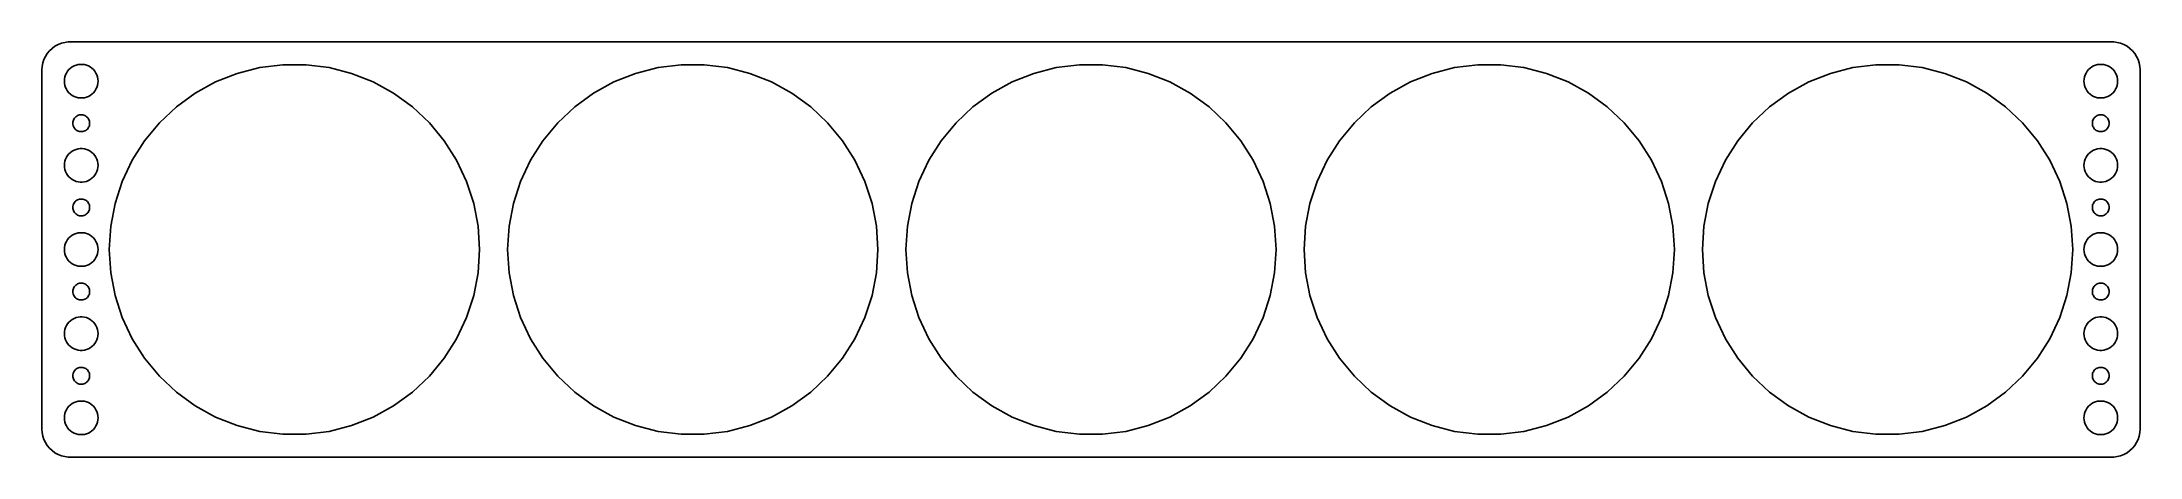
# Model space of a CAD drawing. Header units: metres. Extents: x -187 to 187, y -37 to 37.
import ezdxf

# ---------------------------------------------------------------- set-up
doc = ezdxf.new("R2010")
doc.units = ezdxf.units.M

msp = doc.modelspace()

# ---------------------------------------------------------------- linework, layer by layer
for p, q in [((-186.649, 33.8406), (-186.843, 33.2434)), ((-186.382, 34.4088), (-186.649, 33.8406)), ((-186.045, 34.9389), (-186.382, 34.4088)), ((-185.645, 35.4227), (-186.045, 34.9389)), ((-185.187, 35.8526), (-185.645, 35.4227)), ((-184.679, 36.2216), (-185.187, 35.8526)), ((-184.129, 36.5241), (-184.679, 36.2216)), ((-183.545, 36.7553), (-184.129, 36.5241)), ((-182.937, 36.9114), (-183.545, 36.7553)), ((-182.314, 36.9901), (-182.937, 36.9114)), ((182.314, 36.9901), (-182.314, 36.9901)), ((182.937, 36.9114), (182.314, 36.9901)), ((183.545, 36.7553), (182.937, 36.9114)), ((184.129, 36.5241), (183.545, 36.7553)), ((184.679, 36.2216), (184.129, 36.5241)), ((185.187, 35.8526), (184.679, 36.2216)), ((185.645, 35.4227), (185.187, 35.8526)), ((186.045, 34.9389), (185.645, 35.4227)), ((186.382, 34.4088), (186.045, 34.9389)), ((186.649, 33.8406), (186.382, 34.4088)), ((186.843, 33.2434), (186.649, 33.8406)), ((-186.961, 32.6267), (-187, 32)), ((-187, 32), (-187, -32)), ((-186.843, 33.2434), (-186.961, 32.6267)), ((-183, 30), (-182.976, 30.376)), ((-182.976, 29.624), (-183, 30)), ((-182.976, 30.376), (-182.906, 30.7461)), ((-182.906, 30.7461), (-182.789, 31.1044)), ((-182.789, 31.1044), (-182.629, 31.4453)), ((-182.629, 31.4453), (-182.427, 31.7634)), ((-182.427, 31.7634), (-182.187, 32.0536)), ((-182.187, 32.0536), (-181.912, 32.3115)), ((-181.912, 32.3115), (-181.607, 32.533)), ((-181.607, 32.533), (-181.277, 32.7145)), ((-181.277, 32.7145), (-180.927, 32.8532)), ((-180.927, 32.8532), (-180.562, 32.9469)), ((-180.562, 32.9469), (-180.188, 32.9941)), ((-180.188, 32.9941), (-179.812, 32.9941)), ((-179.812, 32.9941), (-179.438, 32.9469)), ((-179.438, 32.9469), (-179.073, 32.8532)), ((-179.073, 32.8532), (-178.723, 32.7145)), ((-178.723, 32.7145), (-178.393, 32.533)), ((-178.393, 32.533), (-178.088, 32.3115)), ((-178.088, 32.3115), (-177.813, 32.0536)), ((-177.813, 32.0536), (-177.573, 31.7634)), ((-177.573, 31.7634), (-177.371, 31.4453)), ((-177.371, 31.4453), (-177.211, 31.1044)), ((-177.211, 31.1044), (-177.094, 30.7461)), ((-177.094, 30.7461), (-177.024, 30.376)), ((-177.024, 30.376), (-177, 30)), ((-177, 30), (-177.024, 29.624)), ((-156.051, 29.8593), (-152.198, 31.3849)), ((-152.198, 31.3849), (-148.184, 32.4155)), ((-148.184, 32.4155), (-144.072, 32.9349)), ((-144.072, 32.9349), (-139.928, 32.9349)), ((-139.928, 32.9349), (-135.816, 32.4155)), ((-135.816, 32.4155), (-131.802, 31.3849)), ((-131.802, 31.3849), (-127.949, 29.8593)), ((-85.0507, 29.8593), (-81.1976, 31.3849)), ((-81.1976, 31.3849), (-77.1836, 32.4155)), ((-77.1836, 32.4155), (-73.0721, 32.9349)), ((-73.0721, 32.9349), (-68.9279, 32.9349)), ((-68.9279, 32.9349), (-64.8164, 32.4155)), ((-64.8164, 32.4155), (-60.8024, 31.3849)), ((-60.8024, 31.3849), (-56.9493, 29.8593)), ((-14.0507, 29.8593), (-10.1976, 31.3849)), ((-10.1976, 31.3849), (-6.18358, 32.4155)), ((-6.18358, 32.4155), (-2.07208, 32.9349)), ((-2.07208, 32.9349), (2.07208, 32.9349)), ((2.07208, 32.9349), (6.18358, 32.4155)), ((6.18358, 32.4155), (10.1976, 31.3849)), ((10.1976, 31.3849), (14.0507, 29.8593)), ((56.9493, 29.8593), (60.8024, 31.3849)), ((60.8024, 31.3849), (64.8164, 32.4155)), ((64.8164, 32.4155), (68.9279, 32.9349)), ((68.9279, 32.9349), (73.0721, 32.9349)), ((73.0721, 32.9349), (77.1836, 32.4155)), ((77.1836, 32.4155), (81.1976, 31.3849)), ((81.1976, 31.3849), (85.0507, 29.8593)), ((127.949, 29.8593), (131.802, 31.3849)), ((131.802, 31.3849), (135.816, 32.4155)), ((135.816, 32.4155), (139.928, 32.9349)), ((139.928, 32.9349), (144.072, 32.9349)), ((144.072, 32.9349), (148.184, 32.4155)), ((148.184, 32.4155), (152.198, 31.3849)), ((152.198, 31.3849), (156.051, 29.8593)), ((177, 30), (177.024, 30.376)), ((177.024, 29.624), (177, 30)), ((177.024, 30.376), (177.094, 30.7461)), ((177.094, 30.7461), (177.211, 31.1044)), ((177.211, 31.1044), (177.371, 31.4453)), ((177.371, 31.4453), (177.573, 31.7634)), ((177.573, 31.7634), (177.813, 32.0536)), ((177.813, 32.0536), (178.088, 32.3115)), ((178.088, 32.3115), (178.393, 32.533)), ((178.393, 32.533), (178.723, 32.7145)), ((178.723, 32.7145), (179.073, 32.8532)), ((179.073, 32.8532), (179.438, 32.9469)), ((179.438, 32.9469), (179.812, 32.9941)), ((179.812, 32.9941), (180.188, 32.9941)), ((180.188, 32.9941), (180.562, 32.9469)), ((180.562, 32.9469), (180.927, 32.8532)), ((180.927, 32.8532), (181.277, 32.7145)), ((181.277, 32.7145), (181.607, 32.533)), ((181.607, 32.533), (181.912, 32.3115)), ((181.912, 32.3115), (182.187, 32.0536)), ((182.187, 32.0536), (182.427, 31.7634)), ((182.427, 31.7634), (182.629, 31.4453)), ((182.629, 31.4453), (182.789, 31.1044)), ((182.789, 31.1044), (182.906, 30.7461)), ((182.906, 30.7461), (182.976, 30.376)), ((182.976, 30.376), (183, 30)), ((183, 30), (182.976, 29.624)), ((186.961, 32.6267), (186.843, 33.2434)), ((187, 32), (186.961, 32.6267)), ((187, -32), (187, 32)), ((-182.906, 29.2539), (-182.976, 29.624)), ((-182.789, 28.8956), (-182.906, 29.2539)), ((-182.629, 28.5547), (-182.789, 28.8956)), ((-182.427, 28.2366), (-182.629, 28.5547)), ((-182.187, 27.9464), (-182.427, 28.2366)), ((-181.912, 27.6884), (-182.187, 27.9464)), ((-181.607, 27.467), (-181.912, 27.6884)), ((-181.277, 27.2855), (-181.607, 27.467)), ((-180.927, 27.1468), (-181.277, 27.2855)), ((-180.562, 27.0531), (-180.927, 27.1468)), ((-180.188, 27.0059), (-180.562, 27.0531)), ((-179.812, 27.0059), (-180.188, 27.0059)), ((-179.438, 27.0531), (-179.812, 27.0059)), ((-179.073, 27.1468), (-179.438, 27.0531)), ((-178.723, 27.2855), (-179.073, 27.1468)), ((-178.393, 27.467), (-178.723, 27.2855)), ((-178.088, 27.6884), (-178.393, 27.467)), ((-177.813, 27.9464), (-178.088, 27.6884)), ((-177.573, 28.2366), (-177.813, 27.9464)), ((-177.371, 28.5547), (-177.573, 28.2366)), ((-177.211, 28.8956), (-177.371, 28.5547)), ((-177.094, 29.2539), (-177.211, 28.8956)), ((-177.024, 29.624), (-177.094, 29.2539)), ((-163.035, 25.4269), (-159.682, 27.8628)), ((-159.682, 27.8628), (-156.051, 29.8593)), ((-127.949, 29.8593), (-124.318, 27.8628)), ((-124.318, 27.8628), (-120.965, 25.4269)), ((-92.035, 25.4269), (-88.6823, 27.8628)), ((-88.6823, 27.8628), (-85.0507, 29.8593)), ((-56.9493, 29.8593), (-53.3177, 27.8628)), ((-53.3177, 27.8628), (-49.965, 25.4269)), ((-21.035, 25.4269), (-17.6823, 27.8628)), ((-17.6823, 27.8628), (-14.0507, 29.8593)), ((14.0507, 29.8593), (17.6823, 27.8628)), ((17.6823, 27.8628), (21.035, 25.4269)), ((49.965, 25.4269), (53.3177, 27.8628)), ((53.3177, 27.8628), (56.9493, 29.8593)), ((85.0507, 29.8593), (88.6823, 27.8628)), ((88.6823, 27.8628), (92.035, 25.4269)), ((120.965, 25.4269), (124.318, 27.8628)), ((124.318, 27.8628), (127.949, 29.8593)), ((156.051, 29.8593), (159.682, 27.8628)), ((159.682, 27.8628), (163.035, 25.4269)), ((177.094, 29.2539), (177.024, 29.624)), ((177.211, 28.8956), (177.094, 29.2539)), ((177.371, 28.5547), (177.211, 28.8956)), ((177.573, 28.2366), (177.371, 28.5547)), ((177.813, 27.9464), (177.573, 28.2366)), ((178.088, 27.6884), (177.813, 27.9464)), ((178.393, 27.467), (178.088, 27.6884)), ((178.723, 27.2855), (178.393, 27.467)), ((179.073, 27.1468), (178.723, 27.2855)), ((179.438, 27.0531), (179.073, 27.1468)), ((179.812, 27.0059), (179.438, 27.0531)), ((180.188, 27.0059), (179.812, 27.0059)), ((180.562, 27.0531), (180.188, 27.0059)), ((180.927, 27.1468), (180.562, 27.0531)), ((181.277, 27.2855), (180.927, 27.1468)), ((181.607, 27.467), (181.277, 27.2855)), ((181.912, 27.6884), (181.607, 27.467)), ((182.187, 27.9464), (181.912, 27.6884)), ((182.427, 28.2366), (182.187, 27.9464)), ((182.629, 28.5547), (182.427, 28.2366)), ((182.789, 28.8956), (182.629, 28.5547)), ((182.906, 29.2539), (182.789, 28.8956)), ((182.976, 29.624), (182.906, 29.2539)), ((-181.5, 22.5), (-181.488, 22.688)), ((-181.488, 22.312), (-181.5, 22.5)), ((-181.488, 22.688), (-181.453, 22.873)), ((-181.453, 22.873), (-181.395, 23.0522)), ((-181.395, 23.0522), (-181.314, 23.2226)), ((-181.314, 23.2226), (-181.214, 23.3817)), ((-181.214, 23.3817), (-181.093, 23.5268)), ((-181.093, 23.5268), (-180.956, 23.6558)), ((-180.956, 23.6558), (-180.804, 23.7665)), ((-180.804, 23.7665), (-180.639, 23.8572)), ((-180.639, 23.8572), (-180.464, 23.9266)), ((-180.464, 23.9266), (-180.281, 23.9734)), ((-180.281, 23.9734), (-180.094, 23.997)), ((-180.094, 23.997), (-179.906, 23.997)), ((-179.906, 23.997), (-179.719, 23.9734)), ((-179.719, 23.9734), (-179.536, 23.9266)), ((-179.536, 23.9266), (-179.361, 23.8572)), ((-179.361, 23.8572), (-179.196, 23.7665)), ((-179.196, 23.7665), (-179.044, 23.6558)), ((-179.044, 23.6558), (-178.907, 23.5268)), ((-178.907, 23.5268), (-178.786, 23.3817)), ((-178.786, 23.3817), (-178.686, 23.2226)), ((-178.686, 23.2226), (-178.605, 23.0522)), ((-178.605, 23.0522), (-178.547, 22.873)), ((-178.547, 22.873), (-178.512, 22.688)), ((-178.512, 22.688), (-178.5, 22.5)), ((-178.5, 22.5), (-178.512, 22.312)), ((-168.698, 19.3969), (-166.056, 22.59)), ((-166.056, 22.59), (-163.035, 25.4269)), ((-120.965, 25.4269), (-117.944, 22.59)), ((-117.944, 22.59), (-115.302, 19.3969)), ((-97.6976, 19.3969), (-95.056, 22.59)), ((-95.056, 22.59), (-92.035, 25.4269)), ((-49.965, 25.4269), (-46.944, 22.59)), ((-46.944, 22.59), (-44.3024, 19.3969)), ((-26.6976, 19.3969), (-24.056, 22.59)), ((-24.056, 22.59), (-21.035, 25.4269)), ((21.035, 25.4269), (24.056, 22.59)), ((24.056, 22.59), (26.6976, 19.3969)), ((44.3024, 19.3969), (46.944, 22.59)), ((46.944, 22.59), (49.965, 25.4269)), ((92.035, 25.4269), (95.056, 22.59)), ((95.056, 22.59), (97.6976, 19.3969)), ((115.302, 19.3969), (117.944, 22.59)), ((117.944, 22.59), (120.965, 25.4269)), ((163.035, 25.4269), (166.056, 22.59)), ((166.056, 22.59), (168.698, 19.3969)), ((178.5, 22.5), (178.512, 22.688)), ((178.512, 22.312), (178.5, 22.5)), ((178.512, 22.688), (178.547, 22.873)), ((178.547, 22.873), (178.605, 23.0522)), ((178.605, 23.0522), (178.686, 23.2226)), ((178.686, 23.2226), (178.786, 23.3817)), ((178.786, 23.3817), (178.907, 23.5268)), ((178.907, 23.5268), (179.044, 23.6558)), ((179.044, 23.6558), (179.196, 23.7665)), ((179.196, 23.7665), (179.361, 23.8572)), ((179.361, 23.8572), (179.536, 23.9266)), ((179.536, 23.9266), (179.719, 23.9734)), ((179.719, 23.9734), (179.906, 23.997)), ((179.906, 23.997), (180.094, 23.997)), ((180.094, 23.997), (180.281, 23.9734)), ((180.281, 23.9734), (180.464, 23.9266)), ((180.464, 23.9266), (180.639, 23.8572)), ((180.639, 23.8572), (180.804, 23.7665)), ((180.804, 23.7665), (180.956, 23.6558)), ((180.956, 23.6558), (181.093, 23.5268)), ((181.093, 23.5268), (181.214, 23.3817)), ((181.214, 23.3817), (181.314, 23.2226)), ((181.314, 23.2226), (181.395, 23.0522)), ((181.395, 23.0522), (181.453, 22.873)), ((181.453, 22.873), (181.488, 22.688)), ((181.488, 22.688), (181.5, 22.5)), ((181.5, 22.5), (181.488, 22.312)), ((-181.453, 22.127), (-181.488, 22.312)), ((-181.395, 21.9478), (-181.453, 22.127)), ((-181.314, 21.7774), (-181.395, 21.9478)), ((-181.214, 21.6183), (-181.314, 21.7774)), ((-181.093, 21.4732), (-181.214, 21.6183)), ((-180.956, 21.3442), (-181.093, 21.4732)), ((-180.804, 21.2335), (-180.956, 21.3442)), ((-180.639, 21.1427), (-180.804, 21.2335)), ((-180.464, 21.0734), (-180.639, 21.1427)), ((-180.281, 21.0266), (-180.464, 21.0734)), ((-180.094, 21.003), (-180.281, 21.0266)), ((-179.906, 21.003), (-180.094, 21.003)), ((-179.719, 21.0266), (-179.906, 21.003)), ((-179.536, 21.0734), (-179.719, 21.0266)), ((-179.361, 21.1427), (-179.536, 21.0734)), ((-179.196, 21.2335), (-179.361, 21.1427)), ((-179.044, 21.3442), (-179.196, 21.2335)), ((-178.907, 21.4732), (-179.044, 21.3442)), ((-178.786, 21.6183), (-178.907, 21.4732)), ((-178.686, 21.7774), (-178.786, 21.6183)), ((-178.605, 21.9478), (-178.686, 21.7774)), ((-178.547, 22.127), (-178.605, 21.9478)), ((-178.512, 22.312), (-178.547, 22.127)), ((-170.918, 15.8979), (-168.698, 19.3969)), ((-115.302, 19.3969), (-113.082, 15.8979)), ((-99.9181, 15.8979), (-97.6976, 19.3969)), ((-44.3024, 19.3969), (-42.0819, 15.8979)), ((-28.9181, 15.8979), (-26.6976, 19.3969)), ((26.6976, 19.3969), (28.9181, 15.8979)), ((42.0819, 15.8979), (44.3024, 19.3969)), ((97.6976, 19.3969), (99.9181, 15.8979)), ((113.082, 15.8979), (115.302, 19.3969)), ((168.698, 19.3969), (170.918, 15.8979)), ((178.547, 22.127), (178.512, 22.312)), ((178.605, 21.9478), (178.547, 22.127)), ((178.686, 21.7774), (178.605, 21.9478)), ((178.786, 21.6183), (178.686, 21.7774)), ((178.907, 21.4732), (178.786, 21.6183)), ((179.044, 21.3442), (178.907, 21.4732)), ((179.196, 21.2335), (179.044, 21.3442)), ((179.361, 21.1427), (179.196, 21.2335)), ((179.536, 21.0734), (179.361, 21.1427)), ((179.719, 21.0266), (179.536, 21.0734)), ((179.906, 21.003), (179.719, 21.0266)), ((180.094, 21.003), (179.906, 21.003)), ((180.281, 21.0266), (180.094, 21.003)), ((180.464, 21.0734), (180.281, 21.0266)), ((180.639, 21.1427), (180.464, 21.0734)), ((180.804, 21.2335), (180.639, 21.1427)), ((180.956, 21.3442), (180.804, 21.2335)), ((181.093, 21.4732), (180.956, 21.3442)), ((181.214, 21.6183), (181.093, 21.4732)), ((181.314, 21.7774), (181.214, 21.6183)), ((181.395, 21.9478), (181.314, 21.7774)), ((181.453, 22.127), (181.395, 21.9478)), ((181.488, 22.312), (181.453, 22.127)), ((-183, 15), (-182.976, 15.376)), ((-182.976, 14.624), (-183, 15)), ((-182.976, 15.376), (-182.906, 15.7461)), ((-182.906, 15.7461), (-182.789, 16.1044)), ((-182.789, 16.1044), (-182.629, 16.4453)), ((-182.629, 16.4453), (-182.427, 16.7634)), ((-182.427, 16.7634), (-182.187, 17.0536)), ((-182.187, 17.0536), (-181.912, 17.3115)), ((-181.912, 17.3115), (-181.607, 17.533)), ((-181.607, 17.533), (-181.277, 17.7145)), ((-181.277, 17.7145), (-180.927, 17.8532)), ((-180.927, 17.8532), (-180.562, 17.9469)), ((-180.562, 17.9469), (-180.188, 17.9941)), ((-180.188, 17.9941), (-179.812, 17.9941)), ((-179.812, 17.9941), (-179.438, 17.9469)), ((-179.438, 17.9469), (-179.073, 17.8532)), ((-179.073, 17.8532), (-178.723, 17.7145)), ((-178.723, 17.7145), (-178.393, 17.533)), ((-178.393, 17.533), (-178.088, 17.3115)), ((-178.088, 17.3115), (-177.813, 17.0536)), ((-177.813, 17.0536), (-177.573, 16.7634)), ((-177.573, 16.7634), (-177.371, 16.4453)), ((-177.371, 16.4453), (-177.211, 16.1044)), ((-177.211, 16.1044), (-177.094, 15.7461)), ((-177.094, 15.7461), (-177.024, 15.376)), ((-177.024, 15.376), (-177, 15)), ((-177, 15), (-177.024, 14.624)), ((-172.683, 12.1481), (-170.918, 15.8979)), ((-113.082, 15.8979), (-111.317, 12.1481)), ((-101.683, 12.1481), (-99.9181, 15.8979)), ((-42.0819, 15.8979), (-40.3174, 12.1481)), ((-30.6826, 12.1481), (-28.9181, 15.8979)), ((28.9181, 15.8979), (30.6826, 12.1481)), ((40.3174, 12.1481), (42.0819, 15.8979)), ((99.9181, 15.8979), (101.683, 12.1481)), ((111.317, 12.1481), (113.082, 15.8979)), ((170.918, 15.8979), (172.683, 12.1481)), ((177, 15), (177.024, 15.376)), ((177.024, 14.624), (177, 15)), ((177.024, 15.376), (177.094, 15.7461)), ((177.094, 15.7461), (177.211, 16.1044)), ((177.211, 16.1044), (177.371, 16.4453)), ((177.371, 16.4453), (177.573, 16.7634)), ((177.573, 16.7634), (177.813, 17.0536)), ((177.813, 17.0536), (178.088, 17.3115)), ((178.088, 17.3115), (178.393, 17.533)), ((178.393, 17.533), (178.723, 17.7145)), ((178.723, 17.7145), (179.073, 17.8532)), ((179.073, 17.8532), (179.438, 17.9469)), ((179.438, 17.9469), (179.812, 17.9941)), ((179.812, 17.9941), (180.188, 17.9941)), ((180.188, 17.9941), (180.562, 17.9469)), ((180.562, 17.9469), (180.927, 17.8532)), ((180.927, 17.8532), (181.277, 17.7145)), ((181.277, 17.7145), (181.607, 17.533)), ((181.607, 17.533), (181.912, 17.3115)), ((181.912, 17.3115), (182.187, 17.0536)), ((182.187, 17.0536), (182.427, 16.7634)), ((182.427, 16.7634), (182.629, 16.4453)), ((182.629, 16.4453), (182.789, 16.1044)), ((182.789, 16.1044), (182.906, 15.7461)), ((182.906, 15.7461), (182.976, 15.376)), ((182.976, 15.376), (183, 15)), ((183, 15), (182.976, 14.624)), ((-182.906, 14.2539), (-182.976, 14.624)), ((-182.789, 13.8956), (-182.906, 14.2539)), ((-182.629, 13.5547), (-182.789, 13.8956)), ((-182.427, 13.2366), (-182.629, 13.5547)), ((-182.187, 12.9464), (-182.427, 13.2366)), ((-181.912, 12.6884), (-182.187, 12.9464)), ((-181.607, 12.467), (-181.912, 12.6884)), ((-181.277, 12.2855), (-181.607, 12.467)), ((-180.927, 12.1468), (-181.277, 12.2855)), ((-180.562, 12.0531), (-180.927, 12.1468)), ((-180.188, 12.0059), (-180.562, 12.0531)), ((-179.812, 12.0059), (-180.188, 12.0059)), ((-179.438, 12.0531), (-179.812, 12.0059)), ((-179.073, 12.1468), (-179.438, 12.0531)), ((-178.723, 12.2855), (-179.073, 12.1468)), ((-178.393, 12.467), (-178.723, 12.2855)), ((-178.088, 12.6884), (-178.393, 12.467)), ((-177.813, 12.9464), (-178.088, 12.6884)), ((-177.573, 13.2366), (-177.813, 12.9464)), ((-177.371, 13.5547), (-177.573, 13.2366)), ((-177.211, 13.8956), (-177.371, 13.5547)), ((-177.094, 14.2539), (-177.211, 13.8956)), ((-177.024, 14.624), (-177.094, 14.2539)), ((-173.963, 8.20676), (-172.683, 12.1481)), ((-111.317, 12.1481), (-110.037, 8.20676)), ((-102.963, 8.20676), (-101.683, 12.1481)), ((-40.3174, 12.1481), (-39.0367, 8.20676)), ((-31.9632, 8.20676), (-30.6826, 12.1481)), ((30.6826, 12.1481), (31.9632, 8.20676)), ((39.0367, 8.20676), (40.3174, 12.1481)), ((101.683, 12.1481), (102.963, 8.20676)), ((110.037, 8.20676), (111.317, 12.1481)), ((172.683, 12.1481), (173.963, 8.20676)), ((177.094, 14.2539), (177.024, 14.624)), ((177.211, 13.8956), (177.094, 14.2539)), ((177.371, 13.5547), (177.211, 13.8956)), ((177.573, 13.2366), (177.371, 13.5547)), ((177.813, 12.9464), (177.573, 13.2366)), ((178.088, 12.6884), (177.813, 12.9464)), ((178.393, 12.467), (178.088, 12.6884)), ((178.723, 12.2855), (178.393, 12.467)), ((179.073, 12.1468), (178.723, 12.2855)), ((179.438, 12.0531), (179.073, 12.1468)), ((179.812, 12.0059), (179.438, 12.0531)), ((180.188, 12.0059), (179.812, 12.0059)), ((180.562, 12.0531), (180.188, 12.0059)), ((180.927, 12.1468), (180.562, 12.0531)), ((181.277, 12.2855), (180.927, 12.1468)), ((181.607, 12.467), (181.277, 12.2855)), ((181.912, 12.6884), (181.607, 12.467)), ((182.187, 12.9464), (181.912, 12.6884)), ((182.427, 13.2366), (182.187, 12.9464)), ((182.629, 13.5547), (182.427, 13.2366)), ((182.789, 13.8956), (182.629, 13.5547)), ((182.906, 14.2539), (182.789, 13.8956)), ((182.976, 14.624), (182.906, 14.2539)), ((-181.5, 7.5), (-181.488, 7.68799)), ((-181.488, 7.312), (-181.5, 7.5)), ((-181.488, 7.68799), (-181.453, 7.87303)), ((-181.453, 7.87303), (-181.395, 8.05219)), ((-181.395, 8.05219), (-181.314, 8.22263)), ((-181.314, 8.22263), (-181.214, 8.38167)), ((-181.214, 8.38167), (-181.093, 8.52681)), ((-181.093, 8.52681), (-180.956, 8.65576)), ((-180.956, 8.65576), (-180.804, 8.76648)), ((-180.804, 8.76648), (-180.639, 8.85724)), ((-180.639, 8.85724), (-180.464, 8.92657)), ((-180.464, 8.92657), (-180.281, 8.97342)), ((-180.281, 8.97342), (-180.094, 8.99704)), ((-180.094, 8.99704), (-179.906, 8.99704)), ((-179.906, 8.99704), (-179.719, 8.97342)), ((-179.719, 8.97342), (-179.536, 8.92657)), ((-179.536, 8.92657), (-179.361, 8.85724)), ((-179.361, 8.85724), (-179.196, 8.76648)), ((-179.196, 8.76648), (-179.044, 8.65576)), ((-179.044, 8.65576), (-178.907, 8.52681)), ((-178.907, 8.52681), (-178.786, 8.38167)), ((-178.786, 8.38167), (-178.686, 8.22263)), ((-178.686, 8.22263), (-178.605, 8.05219)), ((-178.605, 8.05219), (-178.547, 7.87303)), ((-178.547, 7.87303), (-178.512, 7.68799)), ((-178.512, 7.68799), (-178.5, 7.5)), ((-178.5, 7.5), (-178.512, 7.312)), ((-174.74, 4.13599), (-173.963, 8.20676)), ((-110.037, 8.20676), (-109.26, 4.13599)), ((-103.74, 4.13599), (-102.963, 8.20676)), ((-39.0367, 8.20676), (-38.2602, 4.13599)), ((-32.7398, 4.13599), (-31.9632, 8.20676)), ((31.9632, 8.20676), (32.7398, 4.13599)), ((38.2602, 4.13599), (39.0367, 8.20676)), ((102.963, 8.20676), (103.74, 4.13599)), ((109.26, 4.13599), (110.037, 8.20676)), ((173.963, 8.20676), (174.74, 4.13599)), ((178.5, 7.5), (178.512, 7.68799)), ((178.512, 7.312), (178.5, 7.5)), ((178.512, 7.68799), (178.547, 7.87303)), ((178.547, 7.87303), (178.605, 8.05219)), ((178.605, 8.05219), (178.686, 8.22263)), ((178.686, 8.22263), (178.786, 8.38167)), ((178.786, 8.38167), (178.907, 8.52681)), ((178.907, 8.52681), (179.044, 8.65576)), ((179.044, 8.65576), (179.196, 8.76648)), ((179.196, 8.76648), (179.361, 8.85724)), ((179.361, 8.85724), (179.536, 8.92657)), ((179.536, 8.92657), (179.719, 8.97342)), ((179.719, 8.97342), (179.906, 8.99704)), ((179.906, 8.99704), (180.094, 8.99704)), ((180.094, 8.99704), (180.281, 8.97342)), ((180.281, 8.97342), (180.464, 8.92657)), ((180.464, 8.92657), (180.639, 8.85724)), ((180.639, 8.85724), (180.804, 8.76648)), ((180.804, 8.76648), (180.956, 8.65576)), ((180.956, 8.65576), (181.093, 8.52681)), ((181.093, 8.52681), (181.214, 8.38167)), ((181.214, 8.38167), (181.314, 8.22263)), ((181.314, 8.22263), (181.395, 8.05219)), ((181.395, 8.05219), (181.453, 7.87303)), ((181.453, 7.87303), (181.488, 7.68799)), ((181.488, 7.68799), (181.5, 7.5)), ((181.5, 7.5), (181.488, 7.312)), ((-181.453, 7.12695), (-181.488, 7.312)), ((-181.395, 6.9478), (-181.453, 7.12695)), ((-181.314, 6.77736), (-181.395, 6.9478)), ((-181.214, 6.61832), (-181.314, 6.77736)), ((-181.093, 6.47318), (-181.214, 6.61832)), ((-180.956, 6.34422), (-181.093, 6.47318)), ((-180.804, 6.23351), (-180.956, 6.34422)), ((-180.639, 6.14275), (-180.804, 6.23351)), ((-180.464, 6.07341), (-180.639, 6.14275)), ((-180.281, 6.02657), (-180.464, 6.07341)), ((-180.094, 6.00294), (-180.281, 6.02657)), ((-179.906, 6.00294), (-180.094, 6.00294)), ((-179.719, 6.02657), (-179.906, 6.00294)), ((-179.536, 6.07341), (-179.719, 6.02657)), ((-179.361, 6.14275), (-179.536, 6.07341)), ((-179.196, 6.23351), (-179.361, 6.14275)), ((-179.044, 6.34422), (-179.196, 6.23351)), ((-178.907, 6.47318), (-179.044, 6.34422)), ((-178.786, 6.61832), (-178.907, 6.47318)), ((-178.686, 6.77736), (-178.786, 6.61832)), ((-178.605, 6.9478), (-178.686, 6.77736)), ((-178.547, 7.12695), (-178.605, 6.9478)), ((-178.512, 7.312), (-178.547, 7.12695)), ((-175, 0), (-174.74, 4.13599)), ((-109.26, 4.13599), (-109, 0)), ((-104, 0), (-103.74, 4.13599)), ((-38.2602, 4.13599), (-38, 0)), ((-33, 0), (-32.7398, 4.13599)), ((32.7398, 4.13599), (33, 0)), ((38, 0), (38.2602, 4.13599)), ((103.74, 4.13599), (104, 0)), ((109, 0), (109.26, 4.13599)), ((174.74, 4.13599), (175, 0)), ((178.547, 7.12695), (178.512, 7.312)), ((178.605, 6.9478), (178.547, 7.12695)), ((178.686, 6.77736), (178.605, 6.9478)), ((178.786, 6.61832), (178.686, 6.77736)), ((178.907, 6.47318), (178.786, 6.61832)), ((179.044, 6.34422), (178.907, 6.47318)), ((179.196, 6.23351), (179.044, 6.34422)), ((179.361, 6.14275), (179.196, 6.23351)), ((179.536, 6.07341), (179.361, 6.14275)), ((179.719, 6.02657), (179.536, 6.07341)), ((179.906, 6.00294), (179.719, 6.02657)), ((180.094, 6.00294), (179.906, 6.00294)), ((180.281, 6.02657), (180.094, 6.00294)), ((180.464, 6.07341), (180.281, 6.02657)), ((180.639, 6.14275), (180.464, 6.07341)), ((180.804, 6.23351), (180.639, 6.14275)), ((180.956, 6.34422), (180.804, 6.23351)), ((181.093, 6.47318), (180.956, 6.34422)), ((181.214, 6.61832), (181.093, 6.47318)), ((181.314, 6.77736), (181.214, 6.61832)), ((181.395, 6.9478), (181.314, 6.77736)), ((181.453, 7.12695), (181.395, 6.9478)), ((181.488, 7.312), (181.453, 7.12695)), ((-183, 0), (-182.976, 0.37599)), ((-182.976, -0.37599), (-183, 0)), ((-182.976, 0.37599), (-182.906, 0.74606)), ((-182.906, 0.74606), (-182.789, 1.10437)), ((-182.789, 1.10437), (-182.629, 1.44525)), ((-182.629, 1.44525), (-182.427, 1.76335)), ((-182.427, 1.76335), (-182.187, 2.05363)), ((-182.187, 2.05363), (-181.912, 2.31154)), ((-181.912, 2.31154), (-181.607, 2.53297)), ((-181.607, 2.53297), (-181.277, 2.71448)), ((-181.277, 2.71448), (-180.927, 2.85316)), ((-180.927, 2.85316), (-180.562, 2.94685)), ((-180.562, 2.94685), (-180.188, 2.99408)), ((-180.188, 2.99408), (-179.812, 2.99408)), ((-179.812, 2.99408), (-179.438, 2.94685)), ((-179.438, 2.94685), (-179.073, 2.85316)), ((-179.073, 2.85316), (-178.723, 2.71448)), ((-178.723, 2.71448), (-178.393, 2.53297)), ((-178.393, 2.53297), (-178.088, 2.31154)), ((-178.088, 2.31154), (-177.813, 2.05363)), ((-177.813, 2.05363), (-177.573, 1.76335)), ((-177.573, 1.76335), (-177.371, 1.44525)), ((-177.371, 1.44525), (-177.211, 1.10437)), ((-177.211, 1.10437), (-177.094, 0.74606)), ((-177.094, 0.74606), (-177.024, 0.37599)), ((-177.024, 0.37599), (-177, 0)), ((-177, 0), (-177.024, -0.37599)), ((-174.74, -4.13599), (-175, 0)), ((-109, 0), (-109.26, -4.13599)), ((-103.74, -4.13599), (-104, 0)), ((-38, 0), (-38.2602, -4.13599)), ((-32.7398, -4.13599), (-33, 0)), ((33, 0), (32.7398, -4.13599)), ((38.2602, -4.13599), (38, 0)), ((104, 0), (103.74, -4.13599)), ((109.26, -4.13599), (109, 0)), ((175, 0), (174.74, -4.13599)), ((177, 0), (177.024, 0.37599)), ((177.024, -0.37599), (177, 0)), ((177.024, 0.37599), (177.094, 0.74606)), ((177.094, 0.74606), (177.211, 1.10437)), ((177.211, 1.10437), (177.371, 1.44525)), ((177.371, 1.44525), (177.573, 1.76335)), ((177.573, 1.76335), (177.813, 2.05363)), ((177.813, 2.05363), (178.088, 2.31154)), ((178.088, 2.31154), (178.393, 2.53297)), ((178.393, 2.53297), (178.723, 2.71448)), ((178.723, 2.71448), (179.073, 2.85316)), ((179.073, 2.85316), (179.438, 2.94685)), ((179.438, 2.94685), (179.812, 2.99408)), ((179.812, 2.99408), (180.188, 2.99408)), ((180.188, 2.99408), (180.562, 2.94685)), ((180.562, 2.94685), (180.927, 2.85316)), ((180.927, 2.85316), (181.277, 2.71448)), ((181.277, 2.71448), (181.607, 2.53297)), ((181.607, 2.53297), (181.912, 2.31154)), ((181.912, 2.31154), (182.187, 2.05363)), ((182.187, 2.05363), (182.427, 1.76335)), ((182.427, 1.76335), (182.629, 1.44525)), ((182.629, 1.44525), (182.789, 1.10437)), ((182.789, 1.10437), (182.906, 0.74606)), ((182.906, 0.74606), (182.976, 0.37599)), ((182.976, 0.37599), (183, 0)), ((183, 0), (182.976, -0.37599)), ((-182.906, -0.74606), (-182.976, -0.37599)), ((-182.789, -1.10437), (-182.906, -0.74606)), ((-182.629, -1.44525), (-182.789, -1.10437)), ((-182.427, -1.76335), (-182.629, -1.44525)), ((-182.187, -2.05363), (-182.427, -1.76335)), ((-181.912, -2.31154), (-182.187, -2.05363)), ((-181.607, -2.53297), (-181.912, -2.31154)), ((-181.277, -2.71448), (-181.607, -2.53297)), ((-180.927, -2.85316), (-181.277, -2.71448)), ((-180.562, -2.94685), (-180.927, -2.85316)), ((-180.188, -2.99408), (-180.562, -2.94685)), ((-179.812, -2.99408), (-180.188, -2.99408)), ((-179.438, -2.94685), (-179.812, -2.99408)), ((-179.073, -2.85316), (-179.438, -2.94685)), ((-178.723, -2.71448), (-179.073, -2.85316)), ((-178.393, -2.53297), (-178.723, -2.71448)), ((-178.088, -2.31154), (-178.393, -2.53297)), ((-177.813, -2.05363), (-178.088, -2.31154)), ((-177.573, -1.76335), (-177.813, -2.05363)), ((-177.371, -1.44525), (-177.573, -1.76335)), ((-177.211, -1.10437), (-177.371, -1.44525)), ((-177.094, -0.74606), (-177.211, -1.10437)), ((-177.024, -0.37599), (-177.094, -0.74606)), ((177.094, -0.74606), (177.024, -0.37599)), ((177.211, -1.10437), (177.094, -0.74606)), ((177.371, -1.44525), (177.211, -1.10437)), ((177.573, -1.76335), (177.371, -1.44525)), ((177.813, -2.05363), (177.573, -1.76335)), ((178.088, -2.31154), (177.813, -2.05363)), ((178.393, -2.53297), (178.088, -2.31154)), ((178.723, -2.71448), (178.393, -2.53297)), ((179.073, -2.85316), (178.723, -2.71448)), ((179.438, -2.94685), (179.073, -2.85316)), ((179.812, -2.99408), (179.438, -2.94685)), ((180.188, -2.99408), (179.812, -2.99408)), ((180.562, -2.94685), (180.188, -2.99408)), ((180.927, -2.85316), (180.562, -2.94685)), ((181.277, -2.71448), (180.927, -2.85316)), ((181.607, -2.53297), (181.277, -2.71448)), ((181.912, -2.31154), (181.607, -2.53297)), ((182.187, -2.05363), (181.912, -2.31154)), ((182.427, -1.76335), (182.187, -2.05363)), ((182.629, -1.44525), (182.427, -1.76335)), ((182.789, -1.10437), (182.629, -1.44525)), ((182.906, -0.74606), (182.789, -1.10437)), ((182.976, -0.37599), (182.906, -0.74606)), ((-181.5, -7.5), (-181.488, -7.312)), ((-181.488, -7.312), (-181.453, -7.12695)), ((-181.453, -7.12695), (-181.395, -6.9478)), ((-181.395, -6.9478), (-181.314, -6.77736)), ((-181.314, -6.77736), (-181.214, -6.61832)), ((-181.214, -6.61832), (-181.093, -6.47318)), ((-181.093, -6.47318), (-180.956, -6.34422)), ((-180.956, -6.34422), (-180.804, -6.23351)), ((-180.804, -6.23351), (-180.639, -6.14275)), ((-180.639, -6.14275), (-180.464, -6.07341)), ((-180.464, -6.07341), (-180.281, -6.02657)), ((-180.281, -6.02657), (-180.094, -6.00294)), ((-180.094, -6.00294), (-179.906, -6.00294)), ((-179.906, -6.00294), (-179.719, -6.02657)), ((-179.719, -6.02657), (-179.536, -6.07341)), ((-179.536, -6.07341), (-179.361, -6.14275)), ((-179.361, -6.14275), (-179.196, -6.23351)), ((-179.196, -6.23351), (-179.044, -6.34422)), ((-179.044, -6.34422), (-178.907, -6.47318)), ((-178.907, -6.47318), (-178.786, -6.61832)), ((-178.786, -6.61832), (-178.686, -6.77736)), ((-178.686, -6.77736), (-178.605, -6.9478)), ((-178.605, -6.9478), (-178.547, -7.12695)), ((-178.547, -7.12695), (-178.512, -7.312)), ((-178.512, -7.312), (-178.5, -7.5)), ((-173.963, -8.20676), (-174.74, -4.13599)), ((-109.26, -4.13599), (-110.037, -8.20676)), ((-102.963, -8.20676), (-103.74, -4.13599)), ((-38.2602, -4.13599), (-39.0367, -8.20676)), ((-31.9632, -8.20676), (-32.7398, -4.13599)), ((32.7398, -4.13599), (31.9632, -8.20676)), ((39.0367, -8.20676), (38.2602, -4.13599)), ((103.74, -4.13599), (102.963, -8.20676)), ((110.037, -8.20676), (109.26, -4.13599)), ((174.74, -4.13599), (173.963, -8.20676)), ((178.5, -7.5), (178.512, -7.312)), ((178.512, -7.312), (178.547, -7.12695)), ((178.547, -7.12695), (178.605, -6.9478)), ((178.605, -6.9478), (178.686, -6.77736)), ((178.686, -6.77736), (178.786, -6.61832)), ((178.786, -6.61832), (178.907, -6.47318)), ((178.907, -6.47318), (179.044, -6.34422)), ((179.044, -6.34422), (179.196, -6.23351)), ((179.196, -6.23351), (179.361, -6.14275)), ((179.361, -6.14275), (179.536, -6.07341)), ((179.536, -6.07341), (179.719, -6.02657)), ((179.719, -6.02657), (179.906, -6.00294)), ((179.906, -6.00294), (180.094, -6.00294)), ((180.094, -6.00294), (180.281, -6.02657)), ((180.281, -6.02657), (180.464, -6.07341)), ((180.464, -6.07341), (180.639, -6.14275)), ((180.639, -6.14275), (180.804, -6.23351)), ((180.804, -6.23351), (180.956, -6.34422)), ((180.956, -6.34422), (181.093, -6.47318)), ((181.093, -6.47318), (181.214, -6.61832)), ((181.214, -6.61832), (181.314, -6.77736)), ((181.314, -6.77736), (181.395, -6.9478)), ((181.395, -6.9478), (181.453, -7.12695)), ((181.453, -7.12695), (181.488, -7.312)), ((181.488, -7.312), (181.5, -7.5)), ((-181.488, -7.68799), (-181.5, -7.5)), ((-181.453, -7.87303), (-181.488, -7.68799)), ((-181.395, -8.05219), (-181.453, -7.87303)), ((-181.314, -8.22263), (-181.395, -8.05219)), ((-181.214, -8.38167), (-181.314, -8.22263)), ((-181.093, -8.52681), (-181.214, -8.38167)), ((-180.956, -8.65576), (-181.093, -8.52681)), ((-180.804, -8.76648), (-180.956, -8.65576)), ((-180.639, -8.85724), (-180.804, -8.76648)), ((-180.464, -8.92657), (-180.639, -8.85724)), ((-180.281, -8.97342), (-180.464, -8.92657)), ((-180.094, -8.99704), (-180.281, -8.97342)), ((-179.906, -8.99704), (-180.094, -8.99704)), ((-179.719, -8.97342), (-179.906, -8.99704)), ((-179.536, -8.92657), (-179.719, -8.97342)), ((-179.361, -8.85724), (-179.536, -8.92657)), ((-179.196, -8.76648), (-179.361, -8.85724)), ((-179.044, -8.65576), (-179.196, -8.76648)), ((-178.907, -8.52681), (-179.044, -8.65576)), ((-178.786, -8.38167), (-178.907, -8.52681)), ((-178.686, -8.22263), (-178.786, -8.38167)), ((-178.605, -8.05219), (-178.686, -8.22263)), ((-178.547, -7.87303), (-178.605, -8.05219)), ((-178.512, -7.68799), (-178.547, -7.87303)), ((-178.5, -7.5), (-178.512, -7.68799)), ((-172.683, -12.1481), (-173.963, -8.20676)), ((-110.037, -8.20676), (-111.317, -12.1481)), ((-101.683, -12.1481), (-102.963, -8.20676)), ((-39.0367, -8.20676), (-40.3174, -12.1481)), ((-30.6826, -12.1481), (-31.9632, -8.20676)), ((31.9632, -8.20676), (30.6826, -12.1481)), ((40.3174, -12.1481), (39.0367, -8.20676)), ((102.963, -8.20676), (101.683, -12.1481)), ((111.317, -12.1481), (110.037, -8.20676)), ((173.963, -8.20676), (172.683, -12.1481)), ((178.512, -7.68799), (178.5, -7.5)), ((178.547, -7.87303), (178.512, -7.68799)), ((178.605, -8.05219), (178.547, -7.87303)), ((178.686, -8.22263), (178.605, -8.05219)), ((178.786, -8.38167), (178.686, -8.22263)), ((178.907, -8.52681), (178.786, -8.38167)), ((179.044, -8.65576), (178.907, -8.52681)), ((179.196, -8.76648), (179.044, -8.65576)), ((179.361, -8.85724), (179.196, -8.76648)), ((179.536, -8.92657), (179.361, -8.85724)), ((179.719, -8.97342), (179.536, -8.92657)), ((179.906, -8.99704), (179.719, -8.97342)), ((180.094, -8.99704), (179.906, -8.99704)), ((180.281, -8.97342), (180.094, -8.99704)), ((180.464, -8.92657), (180.281, -8.97342)), ((180.639, -8.85724), (180.464, -8.92657)), ((180.804, -8.76648), (180.639, -8.85724)), ((180.956, -8.65576), (180.804, -8.76648)), ((181.093, -8.52681), (180.956, -8.65576)), ((181.214, -8.38167), (181.093, -8.52681)), ((181.314, -8.22263), (181.214, -8.38167)), ((181.395, -8.05219), (181.314, -8.22263)), ((181.453, -7.87303), (181.395, -8.05219)), ((181.488, -7.68799), (181.453, -7.87303)), ((181.5, -7.5), (181.488, -7.68799)), ((-183, -15), (-182.976, -14.624)), ((-182.976, -14.624), (-182.906, -14.2539)), ((-182.906, -14.2539), (-182.789, -13.8956)), ((-182.789, -13.8956), (-182.629, -13.5547)), ((-182.629, -13.5547), (-182.427, -13.2366)), ((-182.427, -13.2366), (-182.187, -12.9464)), ((-182.187, -12.9464), (-181.912, -12.6884)), ((-181.912, -12.6884), (-181.607, -12.467)), ((-181.607, -12.467), (-181.277, -12.2855)), ((-181.277, -12.2855), (-180.927, -12.1468)), ((-180.927, -12.1468), (-180.562, -12.0531)), ((-180.562, -12.0531), (-180.188, -12.0059)), ((-180.188, -12.0059), (-179.812, -12.0059)), ((-179.812, -12.0059), (-179.438, -12.0531)), ((-179.438, -12.0531), (-179.073, -12.1468)), ((-179.073, -12.1468), (-178.723, -12.2855)), ((-178.723, -12.2855), (-178.393, -12.467)), ((-178.393, -12.467), (-178.088, -12.6884)), ((-178.088, -12.6884), (-177.813, -12.9464)), ((-177.813, -12.9464), (-177.573, -13.2366)), ((-177.573, -13.2366), (-177.371, -13.5547)), ((-177.371, -13.5547), (-177.211, -13.8956)), ((-177.211, -13.8956), (-177.094, -14.2539)), ((-177.094, -14.2539), (-177.024, -14.624)), ((-177.024, -14.624), (-177, -15)), ((-170.918, -15.8979), (-172.683, -12.1481)), ((-111.317, -12.1481), (-113.082, -15.8979)), ((-99.9181, -15.8979), (-101.683, -12.1481)), ((-40.3174, -12.1481), (-42.0819, -15.8979)), ((-28.9181, -15.8979), (-30.6826, -12.1481)), ((30.6826, -12.1481), (28.9181, -15.8979)), ((42.0819, -15.8979), (40.3174, -12.1481)), ((101.683, -12.1481), (99.9181, -15.8979)), ((113.082, -15.8979), (111.317, -12.1481)), ((172.683, -12.1481), (170.918, -15.8979)), ((177, -15), (177.024, -14.624)), ((177.024, -14.624), (177.094, -14.2539)), ((177.094, -14.2539), (177.211, -13.8956)), ((177.211, -13.8956), (177.371, -13.5547)), ((177.371, -13.5547), (177.573, -13.2366)), ((177.573, -13.2366), (177.813, -12.9464)), ((177.813, -12.9464), (178.088, -12.6884)), ((178.088, -12.6884), (178.393, -12.467)), ((178.393, -12.467), (178.723, -12.2855)), ((178.723, -12.2855), (179.073, -12.1468)), ((179.073, -12.1468), (179.438, -12.0531)), ((179.438, -12.0531), (179.812, -12.0059)), ((179.812, -12.0059), (180.188, -12.0059)), ((180.188, -12.0059), (180.562, -12.0531)), ((180.562, -12.0531), (180.927, -12.1468)), ((180.927, -12.1468), (181.277, -12.2855)), ((181.277, -12.2855), (181.607, -12.467)), ((181.607, -12.467), (181.912, -12.6884)), ((181.912, -12.6884), (182.187, -12.9464)), ((182.187, -12.9464), (182.427, -13.2366)), ((182.427, -13.2366), (182.629, -13.5547)), ((182.629, -13.5547), (182.789, -13.8956)), ((182.789, -13.8956), (182.906, -14.2539)), ((182.906, -14.2539), (182.976, -14.624)), ((182.976, -14.624), (183, -15)), ((-182.976, -15.376), (-183, -15)), ((-182.906, -15.7461), (-182.976, -15.376)), ((-182.789, -16.1044), (-182.906, -15.7461)), ((-182.629, -16.4453), (-182.789, -16.1044)), ((-182.427, -16.7634), (-182.629, -16.4453)), ((-182.187, -17.0536), (-182.427, -16.7634)), ((-181.912, -17.3115), (-182.187, -17.0536)), ((-181.607, -17.533), (-181.912, -17.3115)), ((-181.277, -17.7145), (-181.607, -17.533)), ((-180.927, -17.8532), (-181.277, -17.7145)), ((-180.562, -17.9469), (-180.927, -17.8532)), ((-180.188, -17.9941), (-180.562, -17.9469)), ((-179.812, -17.9941), (-180.188, -17.9941)), ((-179.438, -17.9469), (-179.812, -17.9941)), ((-179.073, -17.8532), (-179.438, -17.9469)), ((-178.723, -17.7145), (-179.073, -17.8532)), ((-178.393, -17.533), (-178.723, -17.7145)), ((-178.088, -17.3115), (-178.393, -17.533)), ((-177.813, -17.0536), (-178.088, -17.3115)), ((-177.573, -16.7634), (-177.813, -17.0536)), ((-177.371, -16.4453), (-177.573, -16.7634)), ((-177.211, -16.1044), (-177.371, -16.4453)), ((-177.094, -15.7461), (-177.211, -16.1044)), ((-177.024, -15.376), (-177.094, -15.7461)), ((-177, -15), (-177.024, -15.376)), ((-168.698, -19.3969), (-170.918, -15.8979)), ((-113.082, -15.8979), (-115.302, -19.3969)), ((-97.6976, -19.3969), (-99.9181, -15.8979)), ((-42.0819, -15.8979), (-44.3024, -19.3969)), ((-26.6976, -19.3969), (-28.9181, -15.8979)), ((28.9181, -15.8979), (26.6976, -19.3969)), ((44.3024, -19.3969), (42.0819, -15.8979)), ((99.9181, -15.8979), (97.6976, -19.3969)), ((115.302, -19.3969), (113.082, -15.8979)), ((170.918, -15.8979), (168.698, -19.3969)), ((177.024, -15.376), (177, -15)), ((177.094, -15.7461), (177.024, -15.376)), ((177.211, -16.1044), (177.094, -15.7461)), ((177.371, -16.4453), (177.211, -16.1044)), ((177.573, -16.7634), (177.371, -16.4453)), ((177.813, -17.0536), (177.573, -16.7634)), ((178.088, -17.3115), (177.813, -17.0536)), ((178.393, -17.533), (178.088, -17.3115)), ((178.723, -17.7145), (178.393, -17.533)), ((179.073, -17.8532), (178.723, -17.7145)), ((179.438, -17.9469), (179.073, -17.8532)), ((179.812, -17.9941), (179.438, -17.9469)), ((180.188, -17.9941), (179.812, -17.9941)), ((180.562, -17.9469), (180.188, -17.9941)), ((180.927, -17.8532), (180.562, -17.9469)), ((181.277, -17.7145), (180.927, -17.8532)), ((181.607, -17.533), (181.277, -17.7145)), ((181.912, -17.3115), (181.607, -17.533)), ((182.187, -17.0536), (181.912, -17.3115)), ((182.427, -16.7634), (182.187, -17.0536)), ((182.629, -16.4453), (182.427, -16.7634)), ((182.789, -16.1044), (182.629, -16.4453)), ((182.906, -15.7461), (182.789, -16.1044)), ((182.976, -15.376), (182.906, -15.7461)), ((183, -15), (182.976, -15.376)), ((-181.5, -22.5), (-181.488, -22.312)), ((-181.488, -22.312), (-181.453, -22.127)), ((-181.453, -22.127), (-181.395, -21.9478)), ((-181.395, -21.9478), (-181.314, -21.7774)), ((-181.314, -21.7774), (-181.214, -21.6183)), ((-181.214, -21.6183), (-181.093, -21.4732)), ((-181.093, -21.4732), (-180.956, -21.3442)), ((-180.956, -21.3442), (-180.804, -21.2335)), ((-180.804, -21.2335), (-180.639, -21.1427)), ((-180.639, -21.1427), (-180.464, -21.0734)), ((-180.464, -21.0734), (-180.281, -21.0266)), ((-180.281, -21.0266), (-180.094, -21.003)), ((-180.094, -21.003), (-179.906, -21.003)), ((-179.906, -21.003), (-179.719, -21.0266)), ((-179.719, -21.0266), (-179.536, -21.0734)), ((-179.536, -21.0734), (-179.361, -21.1427)), ((-179.361, -21.1427), (-179.196, -21.2335)), ((-179.196, -21.2335), (-179.044, -21.3442)), ((-179.044, -21.3442), (-178.907, -21.4732)), ((-178.907, -21.4732), (-178.786, -21.6183)), ((-178.786, -21.6183), (-178.686, -21.7774)), ((-178.686, -21.7774), (-178.605, -21.9478)), ((-178.605, -21.9478), (-178.547, -22.127)), ((-178.547, -22.127), (-178.512, -22.312)), ((-178.512, -22.312), (-178.5, -22.5)), ((-166.056, -22.59), (-168.698, -19.3969)), ((-115.302, -19.3969), (-117.944, -22.59)), ((-95.056, -22.59), (-97.6976, -19.3969)), ((-44.3024, -19.3969), (-46.944, -22.59)), ((-24.056, -22.59), (-26.6976, -19.3969)), ((26.6976, -19.3969), (24.056, -22.59)), ((46.944, -22.59), (44.3024, -19.3969)), ((97.6976, -19.3969), (95.056, -22.59)), ((117.944, -22.59), (115.302, -19.3969)), ((168.698, -19.3969), (166.056, -22.59)), ((178.5, -22.5), (178.512, -22.312)), ((178.512, -22.312), (178.547, -22.127)), ((178.547, -22.127), (178.605, -21.9478)), ((178.605, -21.9478), (178.686, -21.7774)), ((178.686, -21.7774), (178.786, -21.6183)), ((178.786, -21.6183), (178.907, -21.4732)), ((178.907, -21.4732), (179.044, -21.3442)), ((179.044, -21.3442), (179.196, -21.2335)), ((179.196, -21.2335), (179.361, -21.1427)), ((179.361, -21.1427), (179.536, -21.0734)), ((179.536, -21.0734), (179.719, -21.0266)), ((179.719, -21.0266), (179.906, -21.003)), ((179.906, -21.003), (180.094, -21.003)), ((180.094, -21.003), (180.281, -21.0266)), ((180.281, -21.0266), (180.464, -21.0734)), ((180.464, -21.0734), (180.639, -21.1427)), ((180.639, -21.1427), (180.804, -21.2335)), ((180.804, -21.2335), (180.956, -21.3442)), ((180.956, -21.3442), (181.093, -21.4732)), ((181.093, -21.4732), (181.214, -21.6183)), ((181.214, -21.6183), (181.314, -21.7774)), ((181.314, -21.7774), (181.395, -21.9478)), ((181.395, -21.9478), (181.453, -22.127)), ((181.453, -22.127), (181.488, -22.312)), ((181.488, -22.312), (181.5, -22.5)), ((-181.488, -22.688), (-181.5, -22.5)), ((-181.453, -22.873), (-181.488, -22.688)), ((-181.395, -23.0522), (-181.453, -22.873)), ((-181.314, -23.2226), (-181.395, -23.0522)), ((-181.214, -23.3817), (-181.314, -23.2226)), ((-181.093, -23.5268), (-181.214, -23.3817)), ((-180.956, -23.6558), (-181.093, -23.5268)), ((-180.804, -23.7665), (-180.956, -23.6558)), ((-180.639, -23.8572), (-180.804, -23.7665)), ((-180.464, -23.9266), (-180.639, -23.8572)), ((-180.281, -23.9734), (-180.464, -23.9266)), ((-180.094, -23.997), (-180.281, -23.9734)), ((-179.906, -23.997), (-180.094, -23.997)), ((-179.719, -23.9734), (-179.906, -23.997)), ((-179.536, -23.9266), (-179.719, -23.9734)), ((-179.361, -23.8572), (-179.536, -23.9266)), ((-179.196, -23.7665), (-179.361, -23.8572)), ((-179.044, -23.6558), (-179.196, -23.7665)), ((-178.907, -23.5268), (-179.044, -23.6558)), ((-178.786, -23.3817), (-178.907, -23.5268)), ((-178.686, -23.2226), (-178.786, -23.3817)), ((-178.605, -23.0522), (-178.686, -23.2226)), ((-178.547, -22.873), (-178.605, -23.0522)), ((-178.512, -22.688), (-178.547, -22.873)), ((-178.5, -22.5), (-178.512, -22.688)), ((-163.035, -25.4269), (-166.056, -22.59)), ((-159.682, -27.8628), (-163.035, -25.4269)), ((-120.965, -25.4269), (-124.318, -27.8628)), ((-117.944, -22.59), (-120.965, -25.4269)), ((-92.035, -25.4269), (-95.056, -22.59)), ((-88.6823, -27.8628), (-92.035, -25.4269)), ((-49.965, -25.4269), (-53.3177, -27.8628)), ((-46.944, -22.59), (-49.965, -25.4269)), ((-21.035, -25.4269), (-24.056, -22.59)), ((-17.6823, -27.8628), (-21.035, -25.4269)), ((21.035, -25.4269), (17.6823, -27.8628)), ((24.056, -22.59), (21.035, -25.4269)), ((49.965, -25.4269), (46.944, -22.59)), ((53.3177, -27.8628), (49.965, -25.4269)), ((92.035, -25.4269), (88.6823, -27.8628)), ((95.056, -22.59), (92.035, -25.4269)), ((120.965, -25.4269), (117.944, -22.59)), ((124.318, -27.8628), (120.965, -25.4269)), ((163.035, -25.4269), (159.682, -27.8628)), ((166.056, -22.59), (163.035, -25.4269)), ((178.512, -22.688), (178.5, -22.5)), ((178.547, -22.873), (178.512, -22.688)), ((178.605, -23.0522), (178.547, -22.873)), ((178.686, -23.2226), (178.605, -23.0522)), ((178.786, -23.3817), (178.686, -23.2226)), ((178.907, -23.5268), (178.786, -23.3817)), ((179.044, -23.6558), (178.907, -23.5268)), ((179.196, -23.7665), (179.044, -23.6558)), ((179.361, -23.8572), (179.196, -23.7665)), ((179.536, -23.9266), (179.361, -23.8572)), ((179.719, -23.9734), (179.536, -23.9266)), ((179.906, -23.997), (179.719, -23.9734)), ((180.094, -23.997), (179.906, -23.997)), ((180.281, -23.9734), (180.094, -23.997)), ((180.464, -23.9266), (180.281, -23.9734)), ((180.639, -23.8572), (180.464, -23.9266)), ((180.804, -23.7665), (180.639, -23.8572)), ((180.956, -23.6558), (180.804, -23.7665)), ((181.093, -23.5268), (180.956, -23.6558)), ((181.214, -23.3817), (181.093, -23.5268)), ((181.314, -23.2226), (181.214, -23.3817)), ((181.395, -23.0522), (181.314, -23.2226)), ((181.453, -22.873), (181.395, -23.0522)), ((181.488, -22.688), (181.453, -22.873)), ((181.5, -22.5), (181.488, -22.688)), ((-183, -30), (-182.976, -29.624)), ((-182.976, -29.624), (-182.906, -29.2539)), ((-182.906, -29.2539), (-182.789, -28.8956)), ((-182.789, -28.8956), (-182.629, -28.5547)), ((-182.629, -28.5547), (-182.427, -28.2366)), ((-182.427, -28.2366), (-182.187, -27.9464)), ((-182.187, -27.9464), (-181.912, -27.6884)), ((-181.912, -27.6884), (-181.607, -27.467)), ((-181.607, -27.467), (-181.277, -27.2855)), ((-181.277, -27.2855), (-180.927, -27.1468)), ((-180.927, -27.1468), (-180.562, -27.0531)), ((-180.562, -27.0531), (-180.188, -27.0059)), ((-180.188, -27.0059), (-179.812, -27.0059)), ((-179.812, -27.0059), (-179.438, -27.0531)), ((-179.438, -27.0531), (-179.073, -27.1468)), ((-179.073, -27.1468), (-178.723, -27.2855)), ((-178.723, -27.2855), (-178.393, -27.467)), ((-178.393, -27.467), (-178.088, -27.6884)), ((-178.088, -27.6884), (-177.813, -27.9464)), ((-177.813, -27.9464), (-177.573, -28.2366)), ((-177.573, -28.2366), (-177.371, -28.5547)), ((-177.371, -28.5547), (-177.211, -28.8956)), ((-177.211, -28.8956), (-177.094, -29.2539)), ((-177.094, -29.2539), (-177.024, -29.624)), ((-177.024, -29.624), (-177, -30)), ((-156.051, -29.8593), (-159.682, -27.8628)), ((-152.198, -31.3849), (-156.051, -29.8593)), ((-127.949, -29.8593), (-131.802, -31.3849)), ((-124.318, -27.8628), (-127.949, -29.8593)), ((-85.0507, -29.8593), (-88.6823, -27.8628)), ((-81.1976, -31.3849), (-85.0507, -29.8593)), ((-56.9493, -29.8593), (-60.8024, -31.3849)), ((-53.3177, -27.8628), (-56.9493, -29.8593)), ((-14.0507, -29.8593), (-17.6823, -27.8628)), ((-10.1976, -31.3849), (-14.0507, -29.8593)), ((14.0507, -29.8593), (10.1976, -31.3849)), ((17.6823, -27.8628), (14.0507, -29.8593)), ((56.9493, -29.8593), (53.3177, -27.8628)), ((60.8024, -31.3849), (56.9493, -29.8593)), ((85.0507, -29.8593), (81.1976, -31.3849)), ((88.6823, -27.8628), (85.0507, -29.8593)), ((127.949, -29.8593), (124.318, -27.8628)), ((131.802, -31.3849), (127.949, -29.8593)), ((156.051, -29.8593), (152.198, -31.3849)), ((159.682, -27.8628), (156.051, -29.8593)), ((177, -30), (177.024, -29.624)), ((177.024, -29.624), (177.094, -29.2539)), ((177.094, -29.2539), (177.211, -28.8956)), ((177.211, -28.8956), (177.371, -28.5547)), ((177.371, -28.5547), (177.573, -28.2366)), ((177.573, -28.2366), (177.813, -27.9464)), ((177.813, -27.9464), (178.088, -27.6884)), ((178.088, -27.6884), (178.393, -27.467)), ((178.393, -27.467), (178.723, -27.2855)), ((178.723, -27.2855), (179.073, -27.1468)), ((179.073, -27.1468), (179.438, -27.0531)), ((179.438, -27.0531), (179.812, -27.0059)), ((179.812, -27.0059), (180.188, -27.0059)), ((180.188, -27.0059), (180.562, -27.0531)), ((180.562, -27.0531), (180.927, -27.1468)), ((180.927, -27.1468), (181.277, -27.2855)), ((181.277, -27.2855), (181.607, -27.467)), ((181.607, -27.467), (181.912, -27.6884)), ((181.912, -27.6884), (182.187, -27.9464)), ((182.187, -27.9464), (182.427, -28.2366)), ((182.427, -28.2366), (182.629, -28.5547)), ((182.629, -28.5547), (182.789, -28.8956)), ((182.789, -28.8956), (182.906, -29.2539)), ((182.906, -29.2539), (182.976, -29.624)), ((182.976, -29.624), (183, -30)), ((-187, -32), (-186.961, -32.6267)), ((-186.961, -32.6267), (-186.843, -33.2434)), ((-186.843, -33.2434), (-186.649, -33.8406)), ((-182.976, -30.376), (-183, -30)), ((-182.906, -30.7461), (-182.976, -30.376)), ((-182.789, -31.1044), (-182.906, -30.7461)), ((-182.629, -31.4453), (-182.789, -31.1044)), ((-182.427, -31.7634), (-182.629, -31.4453)), ((-182.187, -32.0536), (-182.427, -31.7634)), ((-181.912, -32.3115), (-182.187, -32.0536)), ((-181.607, -32.533), (-181.912, -32.3115)), ((-181.277, -32.7145), (-181.607, -32.533)), ((-180.927, -32.8532), (-181.277, -32.7145)), ((-180.562, -32.9469), (-180.927, -32.8532)), ((-180.188, -32.9941), (-180.562, -32.9469)), ((-179.812, -32.9941), (-180.188, -32.9941)), ((-179.438, -32.9469), (-179.812, -32.9941)), ((-179.073, -32.8532), (-179.438, -32.9469)), ((-178.723, -32.7145), (-179.073, -32.8532)), ((-178.393, -32.533), (-178.723, -32.7145)), ((-178.088, -32.3115), (-178.393, -32.533)), ((-177.813, -32.0536), (-178.088, -32.3115)), ((-177.573, -31.7634), (-177.813, -32.0536)), ((-177.371, -31.4453), (-177.573, -31.7634)), ((-177.211, -31.1044), (-177.371, -31.4453)), ((-177.094, -30.7461), (-177.211, -31.1044)), ((-177.024, -30.376), (-177.094, -30.7461)), ((-177, -30), (-177.024, -30.376)), ((-148.184, -32.4155), (-152.198, -31.3849)), ((-144.072, -32.9349), (-148.184, -32.4155)), ((-139.928, -32.9349), (-144.072, -32.9349)), ((-135.816, -32.4155), (-139.928, -32.9349)), ((-131.802, -31.3849), (-135.816, -32.4155)), ((-77.1836, -32.4155), (-81.1976, -31.3849)), ((-73.0721, -32.9349), (-77.1836, -32.4155)), ((-68.9279, -32.9349), (-73.0721, -32.9349)), ((-64.8164, -32.4155), (-68.9279, -32.9349)), ((-60.8024, -31.3849), (-64.8164, -32.4155)), ((-6.18358, -32.4155), (-10.1976, -31.3849)), ((-2.07208, -32.9349), (-6.18358, -32.4155)), ((2.07208, -32.9349), (-2.07208, -32.9349)), ((6.18358, -32.4155), (2.07208, -32.9349)), ((10.1976, -31.3849), (6.18358, -32.4155)), ((64.8164, -32.4155), (60.8024, -31.3849)), ((68.9279, -32.9349), (64.8164, -32.4155)), ((73.0721, -32.9349), (68.9279, -32.9349)), ((77.1836, -32.4155), (73.0721, -32.9349)), ((81.1976, -31.3849), (77.1836, -32.4155)), ((135.816, -32.4155), (131.802, -31.3849)), ((139.928, -32.9349), (135.816, -32.4155)), ((144.072, -32.9349), (139.928, -32.9349)), ((148.184, -32.4155), (144.072, -32.9349)), ((152.198, -31.3849), (148.184, -32.4155)), ((177.024, -30.376), (177, -30)), ((177.094, -30.7461), (177.024, -30.376)), ((177.211, -31.1044), (177.094, -30.7461)), ((177.371, -31.4453), (177.211, -31.1044)), ((177.573, -31.7634), (177.371, -31.4453)), ((177.813, -32.0536), (177.573, -31.7634)), ((178.088, -32.3115), (177.813, -32.0536)), ((178.393, -32.533), (178.088, -32.3115)), ((178.723, -32.7145), (178.393, -32.533)), ((179.073, -32.8532), (178.723, -32.7145)), ((179.438, -32.9469), (179.073, -32.8532)), ((179.812, -32.9941), (179.438, -32.9469)), ((180.188, -32.9941), (179.812, -32.9941)), ((180.562, -32.9469), (180.188, -32.9941)), ((180.927, -32.8532), (180.562, -32.9469)), ((181.277, -32.7145), (180.927, -32.8532)), ((181.607, -32.533), (181.277, -32.7145)), ((181.912, -32.3115), (181.607, -32.533)), ((182.187, -32.0536), (181.912, -32.3115)), ((182.427, -31.7634), (182.187, -32.0536)), ((182.629, -31.4453), (182.427, -31.7634)), ((182.789, -31.1044), (182.629, -31.4453)), ((182.906, -30.7461), (182.789, -31.1044)), ((182.976, -30.376), (182.906, -30.7461)), ((183, -30), (182.976, -30.376)), ((186.649, -33.8406), (186.843, -33.2434)), ((186.843, -33.2434), (186.961, -32.6267)), ((186.961, -32.6267), (187, -32)), ((-186.649, -33.8406), (-186.382, -34.4088)), ((-186.382, -34.4088), (-186.045, -34.9389)), ((-186.045, -34.9389), (-185.645, -35.4227)), ((-185.645, -35.4227), (-185.187, -35.8526)), ((-185.187, -35.8526), (-184.679, -36.2216)), ((-184.679, -36.2216), (-184.129, -36.5241)), ((-184.129, -36.5241), (-183.545, -36.7553)), ((-183.545, -36.7553), (-182.937, -36.9114)), ((-182.937, -36.9114), (-182.314, -36.9901)), ((-182.314, -36.9901), (182.314, -36.9901)), ((182.314, -36.9901), (182.937, -36.9114)), ((182.937, -36.9114), (183.545, -36.7553)), ((183.545, -36.7553), (184.129, -36.5241)), ((184.129, -36.5241), (184.679, -36.2216)), ((184.679, -36.2216), (185.187, -35.8526)), ((185.187, -35.8526), (185.645, -35.4227)), ((185.645, -35.4227), (186.045, -34.9389)), ((186.045, -34.9389), (186.382, -34.4088)), ((186.382, -34.4088), (186.649, -33.8406))]:
    msp.add_line(p, q)

doc.saveas('drawing.dxf')
